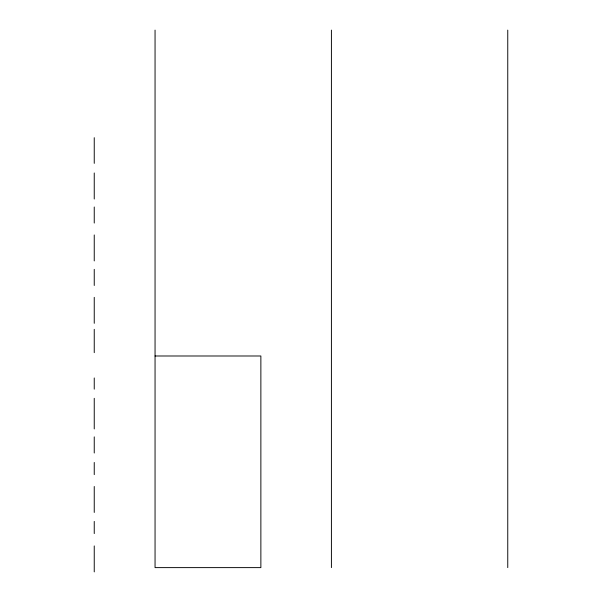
<?xml version="1.0" encoding="UTF-8"?>
<svg xmlns="http://www.w3.org/2000/svg" width="602" height="602" viewBox="0 0 602 602"><rect width="100%" height="100%" fill="white"/><g stroke="black" fill="none" stroke-linecap="round" stroke-linejoin="round"><path stroke-width="0.9" d="M155.053 355.993L260.869 355.993L260.869 567.618L155.053 567.618L155.053 30.1M507.757 30.1L507.757 567.618M331.409 30.1L331.409 567.618M94.243 137.685L94.243 163.368M94.243 172.97L94.243 199.029M94.243 206.998L94.243 223.056M94.243 234.953L94.243 260.929M94.243 269.35L94.243 285.491M94.243 297.343L94.243 323.319M94.243 329.332L94.243 352.659M94.243 377.958L94.243 389.148M94.243 398.298L94.243 428.94M94.243 436.879L94.243 453.013M94.243 462.456L94.243 474.632M94.243 486.484L94.243 512.452M94.243 521.407L94.243 533.583M94.243 545.924L94.243 571.9"/></g></svg>
